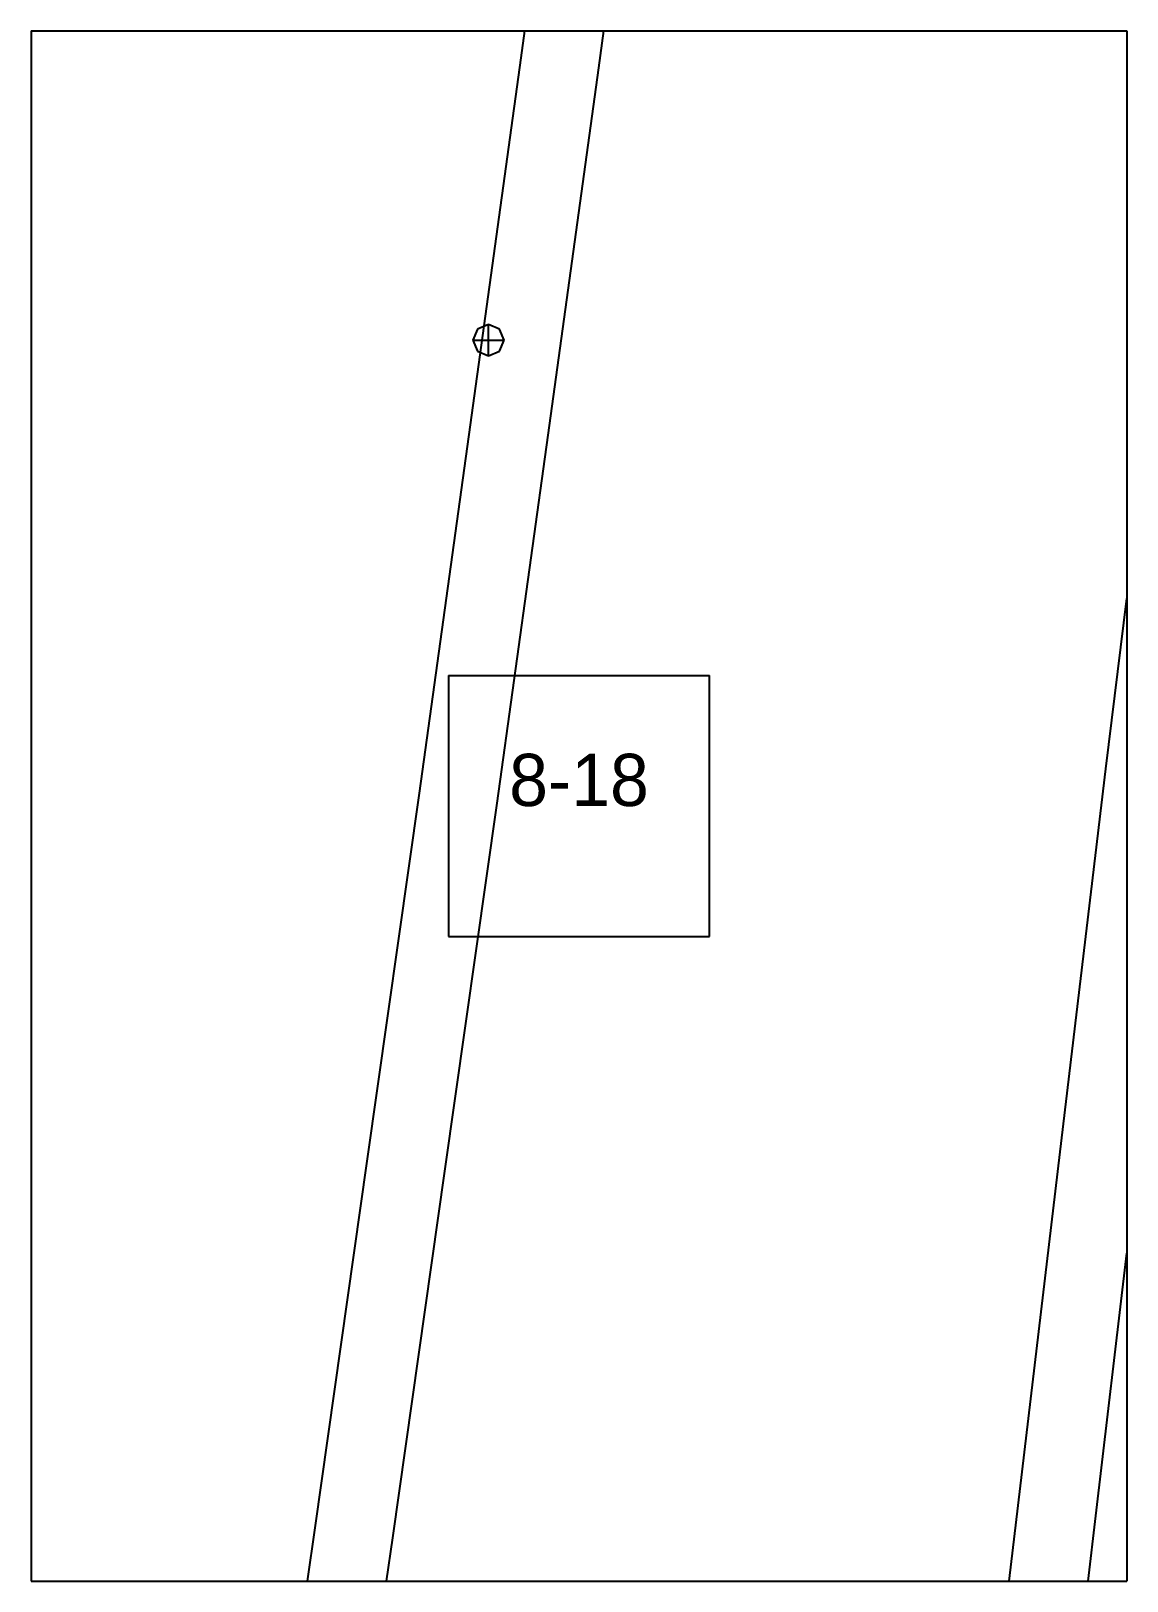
# Paper-space layout 'Plan 8-18' of a CAD drawing. Header units: metres, sheet in millimetres. Extents: x 0 to 210, y 0 to 297.
# The model-space entities are those that its viewports show. They can reach past a viewport. Long polylines and large blocks are cut down to what shows.
import ezdxf
from ezdxf.enums import TextEntityAlignment as Align

# ---------------------------------------------------------------- set-up
doc = ezdxf.new("R2010")
doc.units = ezdxf.units.M
for name, color, linetype in [('default', 7, 'Continuous'), ('TEXTLAYER', 7, 'Continuous'), ('VIEWPORTS', 7, 'Continuous')]:
    doc.layers.add(name, color=color, linetype=linetype)

msp = doc.modelspace()

# ---------------------------------------------------------------- linework, layer by layer
at = {"color": 9}
for p, q in [((3570, -1782), (3570, -2079)), ((3570, -1782), (3570, -2079)), ((3780, -1782), (3780, -2079)), ((3780, -1782), (3780, -2079)), ((3360, -2079), (3570, -2079)), ((3360, -2079), (3570, -2079)), ((3570, -2079), (3780, -2079)), ((3570, -2079), (3570, -2376)), ((3570, -2079), (3780, -2079)), ((3570, -2079), (3570, -2376)), ((3780, -2079), (3990, -2079)), ((3780, -2079), (3780, -2376)), ((3780, -2079), (3990, -2079)), ((3780, -2079), (3780, -2376)), ((3650, -2202.5), (3700, -2202.5)), ((3650, -2202.5), (3650, -2252.5)), ((3700, -2252.5), (3700, -2202.5)), ((3650, -2252.5), (3700, -2252.5)), ((3360, -2376), (3570, -2376)), ((3360, -2376), (3570, -2376)), ((3570, -2376), (3780, -2376)), ((3570, -2376), (3570, -2673)), ((3570, -2376), (3780, -2376)), ((3570, -2376), (3570, -2673)), ((3780, -2376), (3990, -2376)), ((3780, -2376), (3780, -2673)), ((3780, -2376), (3990, -2376)), ((3780, -2376), (3780, -2673))]:
    msp.add_line(p, q, dxfattribs=at)
at = {"layer": 'default', "color": 7, "linetype": 'Continuous'}
for p, q in [((3663.91, -2084.13), (3673.56, -2014.15)), ((3678.78, -2086.06), (3688.43, -2016.08)), ((3654.2, -2154.49), (3663.91, -2084.13)), ((3669.07, -2156.43), (3678.78, -2086.06)), ((3657.65, -2135.25), (3655.53, -2136.13)), ((3659.77, -2136.13), (3657.65, -2135.25)), ((3657.65, -2141.25), (3657.65, -2135.25)), ((3655.53, -2136.13), (3654.65, -2138.25)), ((3654.65, -2138.25), (3655.53, -2140.37)), ((3654.65, -2138.25), (3660.65, -2138.25)), ((3660.65, -2138.25), (3659.77, -2136.13)), ((3659.77, -2140.37), (3660.65, -2138.25)), ((3655.53, -2140.37), (3657.65, -2141.25)), ((3657.65, -2141.25), (3659.77, -2140.37)), ((3775.97, -2220.35), (3784.7, -2149.68)), ((3644.46, -2225.03), (3654.2, -2154.49)), ((3659.33, -2226.96), (3669.07, -2156.43)), ((3767.53, -2291.06), (3775.97, -2220.35)), ((3634.44, -2295.53), (3644.46, -2225.03)), ((3649.32, -2297.46), (3659.33, -2226.96)), ((3759.14, -2361.56), (3767.53, -2291.06)), ((3624.44, -2365.81), (3634.44, -2295.53)), ((3774.02, -2363.51), (3782.4, -2293.01)), ((3639.32, -2367.75), (3649.32, -2297.46)), ((3750.83, -2431.63), (3759.14, -2361.56)), ((3765.7, -2433.56), (3774.02, -2363.51)), ((3614.5, -2435.66), (3624.44, -2365.81)), ((3629.38, -2437.6), (3639.32, -2367.75))]:
    msp.add_line(p, q, dxfattribs=at)

# ---------------------------------------------------------------- texts
at = {"layer": 'TEXTLAYER', "color": 1}
msp.add_text('8-18', height=10, dxfattribs=at).set_placement((3675, -2227.5), align=Align.CENTER)

psp = doc.layouts.new('Plan 8-18')

# ---------------------------------------------------------------- viewports
at = {"layer": 'VIEWPORTS'}
psp.add_viewport(center=(105, 148.5), size=(210, 297), view_center_point=(3675, -2227.5), view_height=297, dxfattribs=at)

doc.saveas('drawing.dxf')
